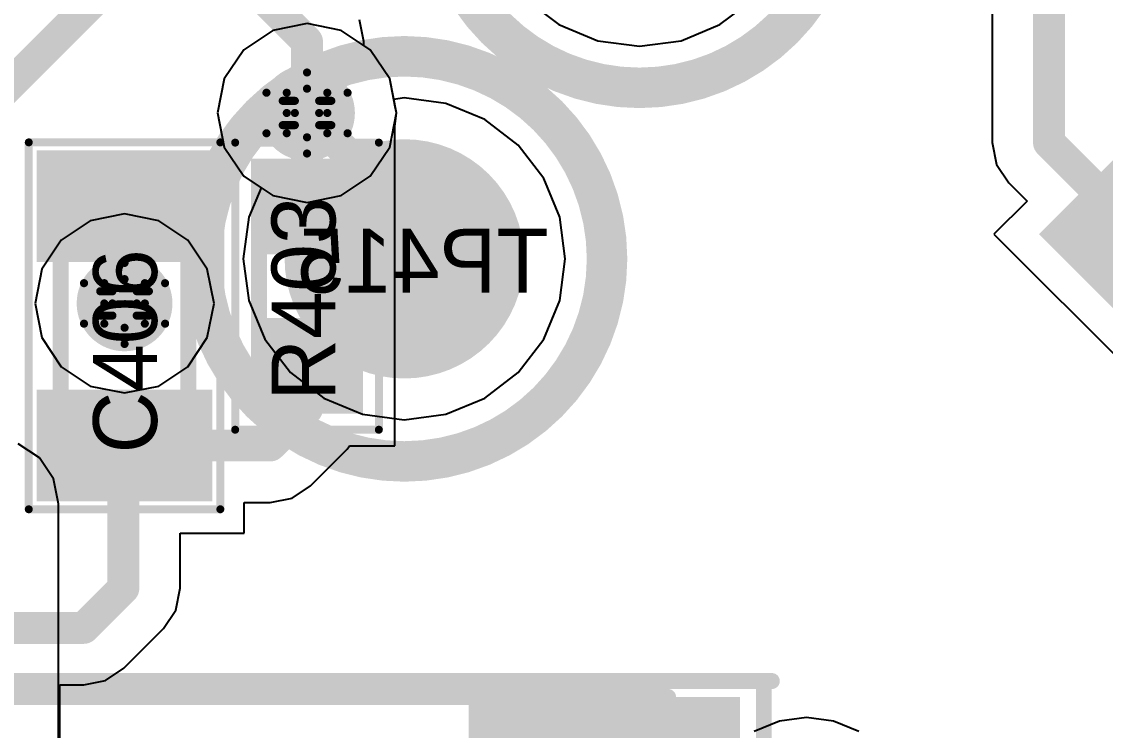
# Model space of a CAD drawing. Header units: millimetres. Extents: x 5 to 399, y 5 to 287.
# Drawn here: x 207.87 to 214.66, y 135.46 to 139.9 of the extents above; entities that cross this region are included whole.
import ezdxf

# ---------------------------------------------------------------- set-up
doc = ezdxf.new("R2010")
doc.units = ezdxf.units.MM
for name, color, linetype in [('BottomLayer', 5, 'Continuous'), ('BottomOverlay', 54, 'Continuous'), ('BottomPaste', 16, 'Continuous'), ('BottomSolder', 6, 'Continuous'), ('DrillDrawing', 1, 'Continuous'), ('DrillGuide', 244, 'Continuous'), ('Mechanical13', 56, 'Continuous'), ('MidLayer1', 16, 'Continuous'), ('MidLayer2', 76, 'Continuous'), ('MultiLayer', 9, 'Continuous'), ('TopLayer', 1, 'Continuous'), ('TopOverlay', 2, 'Continuous'), ('TopPaste', 8, 'Continuous'), ('TopSolder', 216, 'Continuous'), ('ViaHoleLayer', 16, 'Continuous')]:
    doc.layers.add(name, color=color, linetype=linetype)

# ---------------------------------------------------------------- blocks, each defined once
blk = doc.blocks.new('2512_R_10')
at = {"layer": 'Mechanical13', "const_width": 0.0999998}
for points in [[(-3.09999888, 1.79999894), (-3.09999888, -1.79999894)], [(3.09999888, -1.79999894), (-3.09999888, -1.79999894)]]:
    blk.add_lwpolyline(points, dxfattribs=at)
at = {"layer": 'Mechanical13', "const_width": 0.0499999}
blk.add_lwpolyline([(-3.12499756, -1.79999894, 1), (-3.0750002, -1.79999894, 1)], format="xyb", close=True, dxfattribs=at)
blk.add_lwpolyline([(-3.12499756, -1.79999894, 1), (-3.0750002, -1.79999894, 1)], format="xyb", close=True, dxfattribs=at)
at = {"layer": 'TopLayer'}
blk.add_solid([(-1.90000128, -1.7499965), (-1.90000128, 1.75000158), (-3.49999808, -1.7499965), (-3.49999808, 1.75000158)], dxfattribs=at)
at = {"layer": 'TopOverlay', "const_width": 0.0999998}
for points in [[(-3.70000276, 1.89999874), (-3.70000276, -1.89999874)], [(3.70000022, -1.89999874), (-3.750002659999999, -1.89999874)]]:
    blk.add_lwpolyline(points, dxfattribs=at)
at = {"layer": 'TopOverlay', "const_width": 0.0499999}
for points in [[(-3.77500134, -1.89999874, 1), (-3.72500398, -1.89999874, 1)], [(-3.72500144, -1.89999874, 1), (-3.67500408, -1.89999874, 1)]]:
    blk.add_lwpolyline(points, format="xyb", close=True, dxfattribs=at)
at = {"layer": 'TopPaste'}
blk.add_solid([(-1.90000128, -1.7499965), (-1.90000128, 1.75000158), (-3.49999808, -1.7499965), (-3.49999808, 1.75000158)], dxfattribs=at)
at = {"layer": 'TopSolder'}
blk.add_solid([(-1.85000138, -1.7999964), (-1.85000138, 1.80000148), (-3.54999798, -1.7999964), (-3.54999798, 1.80000148)], dxfattribs=at)
blk = doc.blocks.new('TP1_5MM_B_37')
at = {"layer": 'BottomLayer', "const_width": 0.7499985}
blk.add_lwpolyline([(-0.37499798, 0, 1), (0.37499798, 0, 1)], format="xyb", close=True, dxfattribs=at)
at = {"layer": 'BottomOverlay'}
for points, const_width in [([(1.27, 0, 1), (-1.27, 0, 1)], 0.254), ([(-1.3335, 0, 1), (-1.2065, 0, 1)], 0.127), ([(1.2065, 0, 1), (1.3335, 0, 1)], 0.127)]:
    blk.add_lwpolyline(points, format="xyb", close=True, dxfattribs=dict(at, const_width=const_width))
at = {"layer": 'BottomPaste', "const_width": 0.7499985}
blk.add_lwpolyline([(-0.37499798, 0, 1), (0.37499798, 0, 1)], format="xyb", close=True, dxfattribs=at)
at = {"layer": 'BottomSolder', "const_width": 0.7499985}
blk.add_lwpolyline([(-0.37499798, 0, 1), (0.37499798, 0, 1)], format="xyb", close=True, dxfattribs=at)
blk = doc.blocks.new('TP1_5MM_B_131')
at = {"layer": 'BottomLayer', "const_width": 0.7499985}
blk.add_lwpolyline([(-0.37499798, 0, 1), (0.37499798, 0, 1)], format="xyb", close=True, dxfattribs=at)
at = {"layer": 'BottomOverlay'}
for points, const_width in [([(1.27, 0, 1), (-1.27, 0, 1)], 0.254), ([(-1.3335, 0, 1), (-1.2065, 0, 1)], 0.127), ([(1.2065, 0, 1), (1.3335, 0, 1)], 0.127)]:
    blk.add_lwpolyline(points, format="xyb", close=True, dxfattribs=dict(at, const_width=const_width))
at = {"layer": 'BottomPaste', "const_width": 0.7499985}
blk.add_lwpolyline([(-0.37499798, 0, 1), (0.37499798, 0, 1)], format="xyb", close=True, dxfattribs=at)
at = {"layer": 'BottomSolder', "const_width": 0.7499985}
blk.add_lwpolyline([(-0.37499798, 0, 1), (0.37499798, 0, 1)], format="xyb", close=True, dxfattribs=at)
blk = doc.blocks.new('SMD_LPO_2_5_2___175')
at = {"layer": 'TopLayer'}
for points in [[(-1.39999974, 0.35000184), (-0.50000154, 0.35000184), (-1.39999974, 1.15000024), (-0.50000154, 1.15000024)], [(0.50000408, 0.35000184), (1.40000228, 0.35000184), (0.50000408, 1.15000024), (1.40000228, 1.15000024)], [(-1.39999974, -1.1499977), (-0.50000154, -1.1499977), (-1.39999974, -0.3499993), (-0.50000154, -0.3499993)], [(0.50000154, -1.1499977), (1.39999974, -1.1499977), (0.50000154, -0.3499993), (1.39999974, -0.3499993)]]:
    blk.add_solid(points, dxfattribs=at)
at = {"layer": 'TopOverlay', "const_width": 0.254}
for points in [[(-1.25046994, 1.00051108), (-1.25046994, -1.00049584)], [(1.25052836, 1.00050854), (-1.25046994, 1.00051108)], [(1.25052836, 1.00050854), (1.2505309, -1.00049584)], [(1.2505309, -1.00049584), (-1.25046994, -1.00049584)]]:
    blk.add_lwpolyline(points, dxfattribs=at)
at = {"layer": 'TopOverlay'}
for points, const_width in [([(-1.31396994, 1.00051108, 1), (-1.18696994, 1.00051108, 1)], 0.127), ([(-1.31396994, 1.00051108, 1), (-1.18696994, 1.00051108, 1)], 0.127), ([(1.18702836, 1.00050854, 1), (1.31402836, 1.00050854, 1)], 0.127), ([(1.18702836, 1.00050854, 1), (1.31402836, 1.00050854, 1)], 0.127), ([(-0.5999987999999999, -0.5999987999999999, 1), (-1.00000308, -0.5999987999999999, 1)], 0.254), ([(-1.06350308, -0.5999987999999999, 1), (-0.9365030799999999, -0.5999987999999999, 1)], 0.127), ([(-0.6634987999999999, -0.5999987999999999, 1), (-0.5364987999999999, -0.5999987999999999, 1)], 0.127), ([(-1.31396994, -1.00049584, 1), (-1.18696994, -1.00049584, 1)], 0.127), ([(-1.31396994, -1.00049584, 1), (-1.18696994, -1.00049584, 1)], 0.127), ([(1.1870309, -1.00049584, 1), (1.3140309, -1.00049584, 1)], 0.127), ([(1.1870309, -1.00049584, 1), (1.3140309, -1.00049584, 1)], 0.127)]:
    blk.add_lwpolyline(points, format="xyb", close=True, dxfattribs=dict(at, const_width=const_width))
at = {"layer": 'TopPaste'}
for points in [[(-1.39999974, 0.35000184), (-0.50000154, 0.35000184), (-1.39999974, 1.15000024), (-0.50000154, 1.15000024)], [(0.50000408, 0.35000184), (1.40000228, 0.35000184), (0.50000408, 1.15000024), (1.40000228, 1.15000024)], [(-1.39999974, -1.1499977), (-0.50000154, -1.1499977), (-1.39999974, -0.3499993), (-0.50000154, -0.3499993)], [(0.50000154, -1.1499977), (1.39999974, -1.1499977), (0.50000154, -0.3499993), (1.39999974, -0.3499993)]]:
    blk.add_solid(points, dxfattribs=at)
at = {"layer": 'TopSolder'}
for points in [[(-1.44999964, 0.30000194), (-0.4500016399999999, 0.30000194), (-1.44999964, 1.20000014), (-0.4500016399999999, 1.20000014)], [(0.4500041799999999, 0.30000194), (1.45000218, 0.30000194), (0.4500041799999999, 1.20000014), (1.45000218, 1.20000014)], [(-1.44999964, -1.1999976), (-0.4500016399999999, -1.1999976), (-1.44999964, -0.2999994), (-0.4500016399999999, -0.2999994)], [(0.4500016399999999, -1.1999976), (1.44999964, -1.1999976), (0.4500016399999999, -0.2999994), (1.44999964, -0.2999994)]]:
    blk.add_solid(points, dxfattribs=at)
blk = doc.blocks.new('0402_R_253')
at = {"layer": 'Mechanical13', "const_width": 0.0999998}
for points in [[(-0.5499989, 0.30000194), (0.55000144, 0.30000194)], [(-0.5499989, 0.30000194), (-0.5499989, -0.29999686)], [(0.55000144, 0.30000194), (0.55000144, -0.29999686)], [(-0.5499989, -0.29999686), (0.55000144, -0.29999686)]]:
    blk.add_lwpolyline(points, dxfattribs=at)
at = {"layer": 'Mechanical13', "const_width": 0.0499999}
for points in [[(-0.57499758, 0.30000194, 1), (-0.52500022, 0.30000194, 1)], [(-0.57499758, 0.30000194, 1), (-0.52500022, 0.30000194, 1)], [(0.52500276, 0.30000194, 1), (0.57500012, 0.30000194, 1)], [(0.52500276, 0.30000194, 1), (0.57500012, 0.30000194, 1)], [(-0.57499758, -0.29999686, 1), (-0.52500022, -0.29999686, 1)], [(-0.57499758, -0.29999686, 1), (-0.52500022, -0.29999686, 1)], [(0.52500276, -0.29999686, 1), (0.57500012, -0.29999686, 1)], [(0.52500276, -0.29999686, 1), (0.57500012, -0.29999686, 1)]]:
    blk.add_lwpolyline(points, format="xyb", close=True, dxfattribs=at)
at = {"layer": 'TopLayer'}
for points in [[(-0.2499995, -0.29999686), (-0.2499995, 0.30000194), (-0.7499985, -0.29999686), (-0.7499985, 0.30000194)], [(0.75000104, -0.29999686), (0.75000104, 0.30000194), (0.25000204, -0.29999686), (0.25000204, 0.30000194)]]:
    blk.add_solid(points, dxfattribs=at)
at = {"layer": 'TopOverlay', "const_width": 0.0499999}
for points in [[(-0.90000074, 0.4499991), (0.90000074, 0.4499991)], [(-0.90000074, 0.4499991), (-0.90000074, -0.4499991)], [(0.90000074, 0.4499991), (0.90000074, -0.4499991)], [(-0.90000074, -0.4499991), (0.90000074, -0.4499991)]]:
    blk.add_lwpolyline(points, dxfattribs=at)
at = {"layer": 'TopOverlay', "const_width": 0.02499868}
for points in [[(-0.9125000799999999, 0.4499991, 1), (-0.8875014, 0.4499991, 1)], [(-0.9125000799999999, 0.4499991, 1), (-0.8875014, 0.4499991, 1)], [(0.8875014, 0.4499991, 1), (0.9125000799999999, 0.4499991, 1)], [(0.8875014, 0.4499991, 1), (0.9125000799999999, 0.4499991, 1)], [(-0.9125000799999999, -0.4499991, 1), (-0.8875014, -0.4499991, 1)], [(-0.9125000799999999, -0.4499991, 1), (-0.8875014, -0.4499991, 1)], [(0.8875014, -0.4499991, 1), (0.9125000799999999, -0.4499991, 1)], [(0.8875014, -0.4499991, 1), (0.9125000799999999, -0.4499991, 1)]]:
    blk.add_lwpolyline(points, format="xyb", close=True, dxfattribs=at)
at = {"layer": 'TopPaste'}
for points in [[(-0.2499995, -0.29999686), (-0.2499995, 0.30000194), (-0.7499985, -0.29999686), (-0.7499985, 0.30000194)], [(0.75000104, -0.29999686), (0.75000104, 0.30000194), (0.25000204, -0.29999686), (0.25000204, 0.30000194)]]:
    blk.add_solid(points, dxfattribs=at)
at = {"layer": 'TopSolder'}
for points in [[(-0.1999996, -0.34999676), (-0.1999996, 0.35000184), (-0.7999984, -0.34999676), (-0.7999984, 0.35000184)], [(0.8000009399999999, -0.34999676), (0.8000009399999999, 0.35000184), (0.20000214, -0.34999676), (0.20000214, 0.35000184)]]:
    blk.add_solid(points, dxfattribs=at)
blk = doc.blocks.new('0603_C_272')
at = {"layer": 'Mechanical13', "const_width": 0.0999998}
for points in [[(-0.77499972, 0.4001287399999999), (0.8249996199999998, 0.4001287399999999)], [(-0.77499972, 0.4001287399999999), (-0.77499972, -0.39982902)], [(0.8249996199999998, 0.4001287399999999), (0.8249996199999998, -0.39982902)], [(-0.77499972, -0.39982902), (0.8249996199999998, -0.39982902)]]:
    blk.add_lwpolyline(points, dxfattribs=at)
at = {"layer": 'Mechanical13', "const_width": 0.0499999}
for points in [[(-0.7999984, 0.4001287399999999, 1), (-0.75000104, 0.4001287399999999, 1)], [(-0.7999984, 0.4001287399999999, 1), (-0.75000104, 0.4001287399999999, 1)], [(0.8000009399999999, 0.4001287399999999, 1), (0.8499983, 0.4001287399999999, 1)], [(0.8000009399999999, 0.4001287399999999, 1), (0.8499983, 0.4001287399999999, 1)], [(-0.7999984, -0.39982902, 1), (-0.75000104, -0.39982902, 1)], [(-0.7999984, -0.39982902, 1), (-0.75000104, -0.39982902, 1)], [(0.8000009399999999, -0.39982902, 1), (0.8499983, -0.39982902, 1)], [(0.8000009399999999, -0.39982902, 1), (0.8499983, -0.39982902, 1)]]:
    blk.add_lwpolyline(points, format="xyb", close=True, dxfattribs=at)
at = {"layer": 'TopLayer'}
for points in [[(-0.4500016399999999, -0.49999646), (-0.4500016399999999, 0.50000154), (-1.05000044, -0.49999646), (-1.05000044, 0.50000154)], [(0.4500016399999999, 0.49999646), (0.4500016399999999, -0.50000154), (1.05000044, 0.49999646), (1.05000044, -0.50000154)]]:
    blk.add_solid(points, dxfattribs=at)
at = {"layer": 'TopOverlay', "const_width": 0.0499999}
for points in [[(-1.15000024, 0.5999987999999999), (-1.15000024, -0.5999987999999999)], [(-1.15000024, 0.5999987999999999), (1.15000024, 0.5999987999999999)], [(1.15000024, 0.5999987999999999), (1.15000024, -0.5999987999999999)], [(-1.15000024, -0.5999987999999999), (1.15000024, -0.5999987999999999)]]:
    blk.add_lwpolyline(points, dxfattribs=at)
at = {"layer": 'TopOverlay', "const_width": 0.02499868}
for points in [[(-1.16249958, 0.5999987999999999, 1), (-1.1375009, 0.5999987999999999, 1)], [(-1.16249958, 0.5999987999999999, 1), (-1.1375009, 0.5999987999999999, 1)], [(1.1375009, 0.5999987999999999, 1), (1.16249958, 0.5999987999999999, 1)], [(1.1375009, 0.5999987999999999, 1), (1.16249958, 0.5999987999999999, 1)], [(-1.16249958, -0.5999987999999999, 1), (-1.1375009, -0.5999987999999999, 1)], [(-1.16249958, -0.5999987999999999, 1), (-1.1375009, -0.5999987999999999, 1)], [(1.1375009, -0.5999987999999999, 1), (1.16249958, -0.5999987999999999, 1)], [(1.1375009, -0.5999987999999999, 1), (1.16249958, -0.5999987999999999, 1)]]:
    blk.add_lwpolyline(points, format="xyb", close=True, dxfattribs=at)
at = {"layer": 'TopPaste'}
for points in [[(-0.4500016399999999, -0.49999646), (-0.4500016399999999, 0.50000154), (-1.05000044, -0.49999646), (-1.05000044, 0.50000154)], [(0.4500016399999999, 0.49999646), (0.4500016399999999, -0.50000154), (1.05000044, 0.49999646), (1.05000044, -0.50000154)]]:
    blk.add_solid(points, dxfattribs=at)
at = {"layer": 'TopSolder'}
for points in [[(-0.40000174, -0.54999636), (-0.40000174, 0.55000144), (-1.10000034, -0.54999636), (-1.10000034, 0.55000144)], [(0.40000174, 0.54999636), (0.40000174, -0.55000144), (1.10000034, 0.54999636), (1.10000034, -0.55000144)]]:
    blk.add_solid(points, dxfattribs=at)

msp = doc.modelspace()

# ---------------------------------------------------------------- linework, layer by layer
at = {"layer": 'BottomLayer'}
for p, q in [((211.03159216, 140.04160968), (211.24048684, 139.88132044)), ((212.24911068, 139.88132044), (212.45800536, 140.04160968)), ((209.66199876, 139.88797016), (209.44739924, 139.84528292)), ((209.87659828, 139.84528292), (209.66199876, 139.88797016)), ((211.24048684, 139.88132044), (211.48374772, 139.78055864)), ((212.0058498, 139.78055864), (212.24911068, 139.88132044)), ((209.44739924, 139.84528292), (209.26547174, 139.7237236)), ((210.05852578, 139.7237236), (209.87659828, 139.84528292)), ((211.48374772, 139.78055864), (211.74479876, 139.7461899)), ((211.74479876, 139.7461899), (212.0058498, 139.78055864)), ((209.26547174, 139.7237236), (209.14391242, 139.5417961)), ((210.1800851, 139.5417961), (210.05852578, 139.7237236)), ((209.14391242, 139.5417961), (209.10122518, 139.32719658)), ((210.20575434, 139.41275394), (210.1800851, 139.5417961)), ((210.27159876, 139.42142296), (210.20575434, 139.41275394)), ((210.5326498, 139.38705422), (210.27159876, 139.42142296)), ((210.77591322, 139.28629242), (210.5326498, 139.38705422)), ((209.10122518, 139.32719658), (209.14391242, 139.11259706)), ((210.98480536, 139.12600318), (210.77591322, 139.28629242)), ((209.14391242, 139.11259706), (209.26547174, 138.93066956)), ((211.1450946, 138.9171085), (210.98480536, 139.12600318)), ((209.26547174, 138.93066956), (209.37375194, 138.8583202)), ((211.2458564, 138.67384762), (211.1450946, 138.9171085)), ((209.37375194, 138.8583202), (209.29734112, 138.67384762)), ((209.29734112, 138.67384762), (209.26297238, 138.41279658)), ((211.28022514, 138.41279658), (211.2458564, 138.67384762)), ((209.26297238, 138.41279658), (209.29734112, 138.15174554)), ((211.2458564, 138.15174554), (211.28022514, 138.41279658)), ((209.29734112, 138.15174554), (209.39810292, 137.90848466)), ((211.1450946, 137.90848466), (211.2458564, 138.15174554)), ((209.39810292, 137.90848466), (209.55839216, 137.69958998)), ((210.98480536, 137.69958998), (211.1450946, 137.90848466)), ((209.55839216, 137.69958998), (209.7672843, 137.53930074)), ((210.77591322, 137.53930074), (210.98480536, 137.69958998)), ((209.7672843, 137.53930074), (210.01054772, 137.43853894)), ((210.5326498, 137.43853894), (210.77591322, 137.53930074)), ((210.01054772, 137.43853894), (210.27159876, 137.4041702)), ((210.27159876, 137.4041702), (210.5326498, 137.43853894)), ((207.98536, 137.16558038), (207.85304886, 137.25398762)), ((208.07376724, 137.03326924), (207.98536, 137.16558038)), ((208.10481112, 136.8771964), (208.07376724, 137.03326924)), ((208.10480858, 127.64069468), (208.10481112, 136.8771964))]:
    msp.add_line(p, q, dxfattribs=at)
for points, const_width in [([(209.51199906, 139.32719658, 1), (209.81199846, 139.32719658, 1)], 0.2999994), ([(209.61199886, 139.32719658, 1), (209.71199866, 139.32719658, 1)], 0.0999998), ([(210.37399886, 138.56519658, 1), (210.47399866, 138.56519658, 1)], 0.0999998), ([(208.36899906, 138.13339658, 1), (208.66899846, 138.13339658, 1)], 0.2999994)]:
    msp.add_lwpolyline(points, format="xyb", close=True, dxfattribs=dict(at, const_width=const_width))
at = {"layer": 'BottomLayer', "const_width": 0.1999996}
msp.add_lwpolyline([(209.66199876, 139.32719658), (210.42399876, 138.56519658)], dxfattribs=at)
at = {"layer": 'DrillDrawing', "const_width": 0.0508}
for points in [[(209.53499876, 139.45419658), (209.66199876, 139.58119658)], [(209.66199876, 139.58119658), (209.78899876, 139.45419658)], [(209.40799876, 139.45419658), (209.53499876, 139.32719658)], [(209.40799876, 139.45419658), (209.53499876, 139.45419658)], [(209.58579876, 139.40339658), (209.66199876, 139.47959658)], [(209.66199876, 139.47959658), (209.73819876, 139.40339658)], [(209.78899876, 139.45419658), (209.91599876, 139.45419658)], [(209.78899876, 139.32719658), (209.91599876, 139.45419658)], [(209.50959876, 139.40339658), (209.58579876, 139.32719658)], [(209.50959876, 139.40339658), (209.58579876, 139.40339658)], [(209.73819876, 139.40339658), (209.81439876, 139.40339658)], [(209.73819876, 139.32719658), (209.81439876, 139.40339658)], [(209.40799876, 139.20019658), (209.53499876, 139.32719658)], [(209.50959876, 139.25099658), (209.58579876, 139.32719658)], [(209.73819876, 139.32719658), (209.81439876, 139.25099658)], [(209.78899876, 139.32719658), (209.91599876, 139.20019658)], [(209.50959876, 139.25099658), (209.58579876, 139.25099658)], [(209.58579876, 139.25099658), (209.66199876, 139.17479658)], [(209.66199876, 139.17479658), (209.73819876, 139.25099658)], [(209.73819876, 139.25099658), (209.81439876, 139.25099658)], [(209.40799876, 139.20019658), (209.53499876, 139.20019658)], [(209.53499876, 139.20019658), (209.66199876, 139.07319658)], [(209.66199876, 139.07319658), (209.78899876, 139.20019658)], [(209.78899876, 139.20019658), (209.91599876, 139.20019658)], [(208.39199876, 138.26039658), (208.51899876, 138.38739658)], [(208.51899876, 138.38739658), (208.64599876, 138.26039658)], [(208.26499876, 138.26039658), (208.39199876, 138.13339658)], [(208.26499876, 138.26039658), (208.39199876, 138.26039658)], [(208.44279876, 138.20959658), (208.51899876, 138.28579658)], [(208.51899876, 138.28579658), (208.59519876, 138.20959658)], [(208.64599876, 138.26039658), (208.77299876, 138.26039658)], [(208.64599876, 138.13339658), (208.77299876, 138.26039658)], [(208.36659876, 138.20959658), (208.44279876, 138.13339658)], [(208.36659876, 138.20959658), (208.44279876, 138.20959658)], [(208.59519876, 138.20959658), (208.67139876, 138.20959658)], [(208.59519876, 138.13339658), (208.67139876, 138.20959658)], [(208.26499876, 138.00639658), (208.39199876, 138.13339658)], [(208.36659876, 138.05719658), (208.44279876, 138.13339658)], [(208.59519876, 138.13339658), (208.67139876, 138.05719658)], [(208.64599876, 138.13339658), (208.77299876, 138.00639658)], [(208.36659876, 138.05719658), (208.44279876, 138.05719658)], [(208.44279876, 138.05719658), (208.51899876, 137.98099658)], [(208.51899876, 137.98099658), (208.59519876, 138.05719658)], [(208.59519876, 138.05719658), (208.67139876, 138.05719658)], [(208.26499876, 138.00639658), (208.39199876, 138.00639658)], [(208.39199876, 138.00639658), (208.51899876, 137.87939658)], [(208.51899876, 137.87939658), (208.64599876, 138.00639658)], [(208.64599876, 138.00639658), (208.77299876, 138.00639658)]]:
    msp.add_lwpolyline(points, dxfattribs=at)
at = {"layer": 'DrillDrawing', "const_width": 0.0254}
for points in [[(209.64929876, 139.58119658, 1), (209.67469876, 139.58119658, 1)], [(209.64929876, 139.58119658, 1), (209.67469876, 139.58119658, 1)], [(209.39529876, 139.45419658, 1), (209.42069876, 139.45419658, 1)], [(209.39529876, 139.45419658, 1), (209.42069876, 139.45419658, 1)], [(209.52229876, 139.45419658, 1), (209.54769876, 139.45419658, 1)], [(209.52229876, 139.45419658, 1), (209.54769876, 139.45419658, 1)], [(209.64929876, 139.47959658, 1), (209.67469876, 139.47959658, 1)], [(209.64929876, 139.47959658, 1), (209.67469876, 139.47959658, 1)], [(209.77629876, 139.45419658, 1), (209.80169876, 139.45419658, 1)], [(209.77629876, 139.45419658, 1), (209.80169876, 139.45419658, 1)], [(209.90329876, 139.45419658, 1), (209.92869876, 139.45419658, 1)], [(209.90329876, 139.45419658, 1), (209.92869876, 139.45419658, 1)], [(209.49689876, 139.40339658, 1), (209.52229876, 139.40339658, 1)], [(209.49689876, 139.40339658, 1), (209.52229876, 139.40339658, 1)], [(209.57309876, 139.40339658, 1), (209.59849876, 139.40339658, 1)], [(209.57309876, 139.40339658, 1), (209.59849876, 139.40339658, 1)], [(209.72549876, 139.40339658, 1), (209.75089876, 139.40339658, 1)], [(209.72549876, 139.40339658, 1), (209.75089876, 139.40339658, 1)], [(209.80169876, 139.40339658, 1), (209.82709876, 139.40339658, 1)], [(209.80169876, 139.40339658, 1), (209.82709876, 139.40339658, 1)], [(209.52229876, 139.32719658, 1), (209.54769876, 139.32719658, 1)], [(209.52229876, 139.32719658, 1), (209.54769876, 139.32719658, 1)], [(209.57309876, 139.32719658, 1), (209.59849876, 139.32719658, 1)], [(209.57309876, 139.32719658, 1), (209.59849876, 139.32719658, 1)], [(209.72549876, 139.32719658, 1), (209.75089876, 139.32719658, 1)], [(209.72549876, 139.32719658, 1), (209.75089876, 139.32719658, 1)], [(209.77629876, 139.32719658, 1), (209.80169876, 139.32719658, 1)], [(209.77629876, 139.32719658, 1), (209.80169876, 139.32719658, 1)], [(209.49689876, 139.25099658, 1), (209.52229876, 139.25099658, 1)], [(209.49689876, 139.25099658, 1), (209.52229876, 139.25099658, 1)], [(209.57309876, 139.25099658, 1), (209.59849876, 139.25099658, 1)], [(209.57309876, 139.25099658, 1), (209.59849876, 139.25099658, 1)], [(209.72549876, 139.25099658, 1), (209.75089876, 139.25099658, 1)], [(209.72549876, 139.25099658, 1), (209.75089876, 139.25099658, 1)], [(209.80169876, 139.25099658, 1), (209.82709876, 139.25099658, 1)], [(209.80169876, 139.25099658, 1), (209.82709876, 139.25099658, 1)], [(209.39529876, 139.20019658, 1), (209.42069876, 139.20019658, 1)], [(209.39529876, 139.20019658, 1), (209.42069876, 139.20019658, 1)], [(209.52229876, 139.20019658, 1), (209.54769876, 139.20019658, 1)], [(209.52229876, 139.20019658, 1), (209.54769876, 139.20019658, 1)], [(209.64929876, 139.17479658, 1), (209.67469876, 139.17479658, 1)], [(209.64929876, 139.17479658, 1), (209.67469876, 139.17479658, 1)], [(209.77629876, 139.20019658, 1), (209.80169876, 139.20019658, 1)], [(209.77629876, 139.20019658, 1), (209.80169876, 139.20019658, 1)], [(209.90329876, 139.20019658, 1), (209.92869876, 139.20019658, 1)], [(209.90329876, 139.20019658, 1), (209.92869876, 139.20019658, 1)], [(209.64929876, 139.07319658, 1), (209.67469876, 139.07319658, 1)], [(209.64929876, 139.07319658, 1), (209.67469876, 139.07319658, 1)], [(208.50629876, 138.38739658, 1), (208.53169876, 138.38739658, 1)], [(208.50629876, 138.38739658, 1), (208.53169876, 138.38739658, 1)], [(208.25229876, 138.26039658, 1), (208.27769876, 138.26039658, 1)], [(208.25229876, 138.26039658, 1), (208.27769876, 138.26039658, 1)], [(208.37929876, 138.26039658, 1), (208.40469876, 138.26039658, 1)], [(208.37929876, 138.26039658, 1), (208.40469876, 138.26039658, 1)], [(208.50629876, 138.28579658, 1), (208.53169876, 138.28579658, 1)], [(208.50629876, 138.28579658, 1), (208.53169876, 138.28579658, 1)], [(208.63329876, 138.26039658, 1), (208.65869876, 138.26039658, 1)], [(208.63329876, 138.26039658, 1), (208.65869876, 138.26039658, 1)], [(208.76029876, 138.26039658, 1), (208.78569876, 138.26039658, 1)], [(208.76029876, 138.26039658, 1), (208.78569876, 138.26039658, 1)], [(208.35389876, 138.20959658, 1), (208.37929876, 138.20959658, 1)], [(208.35389876, 138.20959658, 1), (208.37929876, 138.20959658, 1)], [(208.43009876, 138.20959658, 1), (208.45549876, 138.20959658, 1)], [(208.43009876, 138.20959658, 1), (208.45549876, 138.20959658, 1)], [(208.58249876, 138.20959658, 1), (208.60789876, 138.20959658, 1)], [(208.58249876, 138.20959658, 1), (208.60789876, 138.20959658, 1)], [(208.65869876, 138.20959658, 1), (208.68409876, 138.20959658, 1)], [(208.65869876, 138.20959658, 1), (208.68409876, 138.20959658, 1)], [(208.37929876, 138.13339658, 1), (208.40469876, 138.13339658, 1)], [(208.37929876, 138.13339658, 1), (208.40469876, 138.13339658, 1)], [(208.43009876, 138.13339658, 1), (208.45549876, 138.13339658, 1)], [(208.43009876, 138.13339658, 1), (208.45549876, 138.13339658, 1)], [(208.58249876, 138.13339658, 1), (208.60789876, 138.13339658, 1)], [(208.58249876, 138.13339658, 1), (208.60789876, 138.13339658, 1)], [(208.63329876, 138.13339658, 1), (208.65869876, 138.13339658, 1)], [(208.63329876, 138.13339658, 1), (208.65869876, 138.13339658, 1)], [(208.35389876, 138.05719658, 1), (208.37929876, 138.05719658, 1)], [(208.35389876, 138.05719658, 1), (208.37929876, 138.05719658, 1)], [(208.43009876, 138.05719658, 1), (208.45549876, 138.05719658, 1)], [(208.43009876, 138.05719658, 1), (208.45549876, 138.05719658, 1)], [(208.58249876, 138.05719658, 1), (208.60789876, 138.05719658, 1)], [(208.58249876, 138.05719658, 1), (208.60789876, 138.05719658, 1)], [(208.65869876, 138.05719658, 1), (208.68409876, 138.05719658, 1)], [(208.65869876, 138.05719658, 1), (208.68409876, 138.05719658, 1)], [(208.25229876, 138.00639658, 1), (208.27769876, 138.00639658, 1)], [(208.25229876, 138.00639658, 1), (208.27769876, 138.00639658, 1)], [(208.37929876, 138.00639658, 1), (208.40469876, 138.00639658, 1)], [(208.37929876, 138.00639658, 1), (208.40469876, 138.00639658, 1)], [(208.63329876, 138.00639658, 1), (208.65869876, 138.00639658, 1)], [(208.63329876, 138.00639658, 1), (208.65869876, 138.00639658, 1)], [(208.76029876, 138.00639658, 1), (208.78569876, 138.00639658, 1)], [(208.76029876, 138.00639658, 1), (208.78569876, 138.00639658, 1)], [(208.50629876, 137.98099658, 1), (208.53169876, 137.98099658, 1)], [(208.50629876, 137.98099658, 1), (208.53169876, 137.98099658, 1)], [(208.50629876, 137.87939658, 1), (208.53169876, 137.87939658, 1)], [(208.50629876, 137.87939658, 1), (208.53169876, 137.87939658, 1)]]:
    msp.add_lwpolyline(points, format="xyb", close=True, dxfattribs=at)
at = {"layer": 'DrillGuide', "const_width": 0.12499848}
for points in [[(209.59949952, 139.32719658, 1), (209.724498, 139.32719658, 1)], [(208.45649952, 138.13339658, 1), (208.581498, 138.13339658, 1)]]:
    msp.add_lwpolyline(points, format="xyb", close=True, dxfattribs=at)
at = {"layer": 'MidLayer1'}
for p, q in [((209.66199876, 139.88797016), (209.44739924, 139.84528292)), ((209.87659828, 139.84528292), (209.66199876, 139.88797016)), ((209.44739924, 139.84528292), (209.26547174, 139.7237236)), ((210.05852578, 139.7237236), (209.87659828, 139.84528292)), ((209.26547174, 139.7237236), (209.14391242, 139.5417961)), ((210.1800851, 139.5417961), (210.05852578, 139.7237236)), ((209.14391242, 139.5417961), (209.10122518, 139.32719658)), ((210.22277234, 139.32719658), (210.1800851, 139.5417961)), ((209.10122518, 139.32719658), (209.14391242, 139.11259706)), ((210.1800851, 139.11259706), (210.22277234, 139.32719658)), ((209.14391242, 139.11259706), (209.26547174, 138.93066956)), ((210.05852578, 138.93066956), (210.1800851, 139.11259706)), ((209.26547174, 138.93066956), (209.44739924, 138.80911024)), ((209.87659828, 138.80911024), (210.05852578, 138.93066956)), ((209.44739924, 138.80911024), (209.66199876, 138.766423)), ((209.66199876, 138.766423), (209.87659828, 138.80911024))]:
    msp.add_line(p, q, dxfattribs=at)
at = {"layer": 'MidLayer1', "const_width": 0.2999994}
for points in [[(209.51199906, 139.32719658, 1), (209.81199846, 139.32719658, 1)], [(208.36899906, 138.13339658, 1), (208.66899846, 138.13339658, 1)]]:
    msp.add_lwpolyline(points, format="xyb", close=True, dxfattribs=at)
at = {"layer": 'MidLayer2'}
for p, q in [((209.66199876, 139.88797016), (209.44739924, 139.84528292)), ((209.87659828, 139.84528292), (209.66199876, 139.88797016)), ((209.44739924, 139.84528292), (209.26547174, 139.7237236)), ((210.05852578, 139.7237236), (209.87659828, 139.84528292)), ((209.26547174, 139.7237236), (209.14391242, 139.5417961)), ((210.1800851, 139.5417961), (210.05852578, 139.7237236)), ((209.14391242, 139.5417961), (209.10122518, 139.32719658)), ((210.22277234, 139.32719658), (210.1800851, 139.5417961)), ((209.10122518, 139.32719658), (209.14391242, 139.11259706)), ((210.1800851, 139.11259706), (210.22277234, 139.32719658)), ((209.14391242, 139.11259706), (209.26547174, 138.93066956)), ((210.05852578, 138.93066956), (210.1800851, 139.11259706)), ((209.26547174, 138.93066956), (209.44739924, 138.80911024)), ((209.87659828, 138.80911024), (210.05852578, 138.93066956)), ((209.44739924, 138.80911024), (209.66199876, 138.766423)), ((209.66199876, 138.766423), (209.87659828, 138.80911024)), ((208.51899876, 138.69417016), (208.30439924, 138.65148292)), ((208.73359828, 138.65148292), (208.51899876, 138.69417016)), ((208.30439924, 138.65148292), (208.12247174, 138.5299236)), ((208.91552578, 138.5299236), (208.73359828, 138.65148292)), ((208.12247174, 138.5299236), (208.00091242, 138.3479961)), ((209.0370851, 138.3479961), (208.91552578, 138.5299236)), ((208.00091242, 138.3479961), (207.95822518, 138.13339658)), ((209.07977234, 138.13339658), (209.0370851, 138.3479961)), ((207.95822518, 138.13339658), (208.00091242, 137.91879706)), ((209.0370851, 137.91879706), (209.07977234, 138.13339658)), ((208.00091242, 137.91879706), (208.12247174, 137.73686956)), ((208.91552578, 137.73686956), (209.0370851, 137.91879706)), ((208.12247174, 137.73686956), (208.30439924, 137.61531024)), ((208.73359828, 137.61531024), (208.91552578, 137.73686956)), ((208.30439924, 137.61531024), (208.51899876, 137.572623)), ((208.51899876, 137.572623), (208.73359828, 137.61531024)), ((212.621114, 135.51546684), (212.46299392, 135.4499704)), ((212.7907987, 135.53780614), (212.621114, 135.51546684)), ((212.9604834, 135.51546684), (212.7907987, 135.53780614)), ((213.11860348, 135.4499704), (212.9604834, 135.51546684))]:
    msp.add_line(p, q, dxfattribs=at)
at = {"layer": 'MidLayer2', "const_width": 0.2999994}
for points in [[(209.51199906, 139.32719658, 1), (209.81199846, 139.32719658, 1)], [(208.36899906, 138.13339658, 1), (208.66899846, 138.13339658, 1)]]:
    msp.add_lwpolyline(points, format="xyb", close=True, dxfattribs=at)
at = {"layer": 'MultiLayer', "const_width": 0.2999994}
for points in [[(209.51199906, 139.32719658, 1), (209.81199846, 139.32719658, 1)], [(208.36899906, 138.13339658, 1), (208.66899846, 138.13339658, 1)]]:
    msp.add_lwpolyline(points, format="xyb", close=True, dxfattribs=at)
at = {"layer": 'TopLayer'}
for p, q in [((213.95334146, 140.69679506), (213.95334146, 139.14183754)), ((210.0188586, 139.77498842), (209.9916933, 139.91155152)), ((210.01885606, 139.77497572), (210.0188586, 139.77498842)), ((210.01885606, 139.75023104), (210.01885606, 139.77497572)), ((210.05852578, 139.7237236), (210.01885606, 139.75023104)), ((210.1800851, 139.5417961), (210.05852578, 139.7237236)), ((210.21516758, 139.36542612), (210.1800851, 139.5417961)), ((210.21200528, 139.2415935), (210.22277742, 139.32719658)), ((210.22277742, 139.32719658), (210.21516758, 139.36542612)), ((210.2120002, 138.24160566), (210.2120002, 139.2415935)), ((210.2120002, 139.2415935), (210.21200528, 139.2415935)), ((213.95334146, 139.14183754), (213.98050676, 139.00527444)), ((213.98050676, 139.00527444), (214.05786246, 138.88950124)), ((214.05786246, 138.88950124), (214.17251044, 138.7748558)), ((214.17251044, 138.7748558), (213.96522612, 138.56757148)), ((213.96522612, 138.56757148), (214.95517334, 137.57762426)), ((210.21200528, 138.24160566), (210.2120002, 138.24160566)), ((210.2120002, 137.24160004), (210.2120002, 138.24159296)), ((210.2120002, 138.24159296), (210.21200528, 138.24159296)), ((210.21200528, 138.24159296), (210.21200528, 138.24160566)), ((209.68433298, 136.9906582), (209.9143376, 137.22066282)), ((209.9143376, 137.22066282), (209.92832792, 137.24160004)), ((209.92832792, 137.24160004), (210.2120002, 137.24160004)), ((209.56855978, 136.9133025), (209.68433298, 136.9906582)), ((209.26899218, 136.6929956), (209.26899218, 136.8861372)), ((209.26899218, 136.8861372), (209.43199668, 136.8861372)), ((209.43199668, 136.8861372), (209.56855978, 136.9133025)), ((208.86826146, 136.34781468), (208.86826146, 136.6929956)), ((208.86826146, 136.6929956), (209.26899218, 136.6929956)), ((208.84109616, 136.21125158), (208.86826146, 136.34781468)), ((208.76374046, 136.09547838), (208.84109616, 136.21125158)), ((208.51535386, 135.84709178), (208.76374046, 136.09547838)), ((208.39958066, 135.76973608), (208.51535386, 135.84709178)), ((208.11259622, 127.8126857), (208.11259876, 135.74257078)), ((208.11259876, 135.74257078), (208.26301756, 135.74257078)), ((208.26301756, 135.74257078), (208.39958066, 135.76973608))]:
    msp.add_line(p, q, dxfattribs=at)
at = {"layer": 'TopLayer', "const_width": 0.1999996}
for points in [[(214.31019876, 139.14183754), (214.31019876, 141.10519658)], [(207.55379876, 139.25705448), (208.62599626, 140.32925198)], [(209.12599526, 140.31099446), (209.6620013, 139.77498842)], [(209.66199876, 139.77498588), (209.6620013, 139.77498842)], [(209.66199876, 139.32719658), (209.66199876, 139.77498588)], [(209.66199876, 138.74160212), (209.66199876, 139.32719658)], [(214.31019876, 139.14183754), (214.91981908, 138.53221722)], [(208.51899876, 138.13339658), (208.51899876, 138.74299658)], [(209.66199876, 138.74160212), (209.6620013, 138.74159958)], [(209.6620013, 137.47299912), (209.6620013, 137.74159904)], [(209.43199668, 137.2429945), (209.6620013, 137.47299912)], [(208.51140416, 136.34781468), (208.51140416, 137.24299958)], [(208.51899368, 137.2429945), (209.43199668, 137.2429945)], [(208.26301756, 136.09942808), (208.51140416, 136.34781468)], [(206.89339114, 136.09942808), (208.26301756, 136.09942808)]]:
    msp.add_lwpolyline(points, dxfattribs=at)
at = {"layer": 'TopLayer'}
for points, const_width in [([(209.61199886, 139.77498588, 1), (209.71199866, 139.77498588, 1)], 0.0999998), ([(209.61199886, 139.77498588, 1), (209.71199866, 139.77498588, 1)], 0.0999998), ([(209.6120014, 139.77498842, 1), (209.7120012, 139.77498842, 1)], 0.0999998), ([(209.6120014, 139.77498842, 1), (209.7120012, 139.77498842, 1)], 0.0999998), ([(209.51199906, 139.32719658, 1), (209.81199846, 139.32719658, 1)], 0.2999994), ([(209.61199886, 139.32719658, 1), (209.71199866, 139.32719658, 1)], 0.0999998), ([(209.61199886, 139.32719658, 1), (209.71199866, 139.32719658, 1)], 0.0999998), ([(214.26019886, 139.14183754, 1), (214.36019866, 139.14183754, 1)], 0.0999998), ([(214.26019886, 139.14183754, 1), (214.36019866, 139.14183754, 1)], 0.0999998), ([(208.46899886, 138.74299658, 1), (208.56899866, 138.74299658, 1)], 0.0999998), ([(209.61199886, 138.74160212, 1), (209.71199866, 138.74160212, 1)], 0.0999998), ([(209.61199886, 138.74160212, 1), (209.71199866, 138.74160212, 1)], 0.0999998), ([(209.6120014, 138.74159958, 1), (209.7120012, 138.74159958, 1)], 0.0999998), ([(208.36899906, 138.13339658, 1), (208.66899846, 138.13339658, 1)], 0.2999994), ([(208.46899886, 138.13339658, 1), (208.56899866, 138.13339658, 1)], 0.0999998), ([(209.6120014, 137.74159904, 1), (209.7120012, 137.74159904, 1)], 0.0999998), ([(209.6120014, 137.47299912, 1), (209.7120012, 137.47299912, 1)], 0.0999998), ([(209.6120014, 137.47299912, 1), (209.7120012, 137.47299912, 1)], 0.0999998), ([(208.46140426, 137.24299958, 1), (208.56140406, 137.24299958, 1)], 0.0999998), ([(208.46899378, 137.2429945, 1), (208.56899358, 137.2429945, 1)], 0.0999998), ([(209.38199678, 137.2429945, 1), (209.48199658, 137.2429945, 1)], 0.0999998), ([(209.38199678, 137.2429945, 1), (209.48199658, 137.2429945, 1)], 0.0999998), ([(208.46140426, 136.34781468, 1), (208.56140406, 136.34781468, 1)], 0.0999998), ([(208.46140426, 136.34781468, 1), (208.56140406, 136.34781468, 1)], 0.0999998), ([(208.21301766, 136.09942808, 1), (208.31301746, 136.09942808, 1)], 0.0999998), ([(208.21301766, 136.09942808, 1), (208.31301746, 136.09942808, 1)], 0.0999998)]:
    msp.add_lwpolyline(points, format="xyb", close=True, dxfattribs=dict(at, const_width=const_width))
at = {"layer": 'ViaHoleLayer', "const_width": 0.12499848}
for points in [[(209.59949952, 139.32719658, 1), (209.724498, 139.32719658, 1)], [(208.45649952, 138.13339658, 1), (208.581498, 138.13339658, 1)]]:
    msp.add_lwpolyline(points, format="xyb", close=True, dxfattribs=at)

# ---------------------------------------------------------------- block references
for name, p, rotation in [('TP1_5MM_B_37', (211.74479876, 140.75481628), 90), ('SMD_LPO_2_5_2___175', (216.12190456, 138.3907951), 135), ('TP1_5MM_B_131', (210.27159876, 138.41279658), 90), ('0603_C_272', (208.51899622, 137.99299554), 90), ('0402_R_253', (209.66200384, 138.24159804), 90), ('2512_R_10', (208.82379876, 133.86619658), 180)]:
    msp.add_blockref(name, p, dxfattribs=dict(rotation=rotation))

# ---------------------------------------------------------------- texts
at = {"layer": 'BottomOverlay', "text_generation_flag": 2}
msp.add_text('TP415', height=0.3999992, dxfattribs=at).set_placement((211.1756, 138.2014))
at = {"layer": 'TopOverlay'}
for s, p in [('R403', (209.83979876, 137.52379658)), ('C406', (208.72219876, 137.19359658))]:
    msp.add_text(s, height=0.3999992, rotation=90, dxfattribs=at).set_placement(p)

doc.saveas('drawing.dxf')
